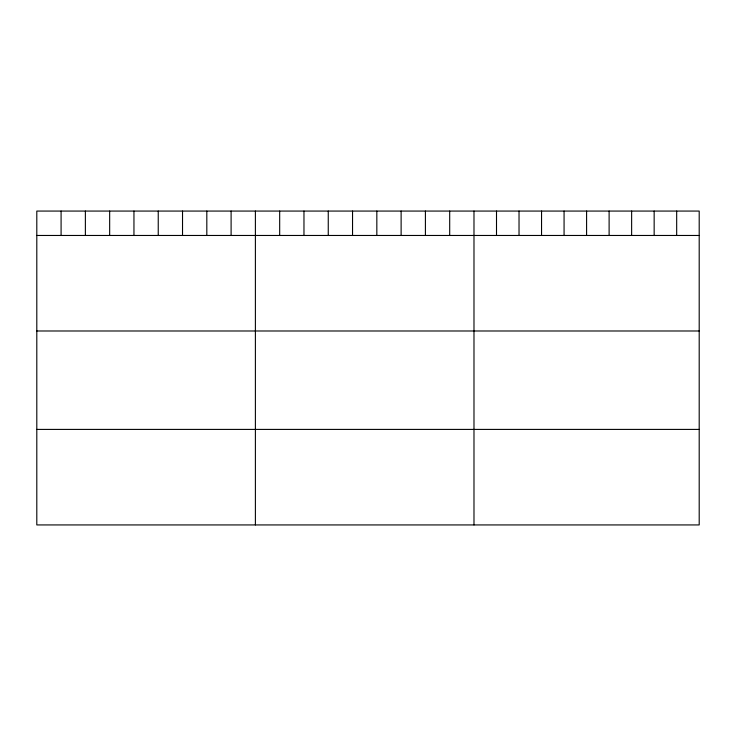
<?xml version="1.0" encoding="UTF-8"?>
<svg xmlns="http://www.w3.org/2000/svg" width="736" height="736" viewBox="0 0 736 736"><rect width="100%" height="100%" fill="white"/><g stroke="black" fill="none" stroke-linecap="round" stroke-linejoin="round"><path stroke-width="1.1" d="M699.2 235.465L699.2 524.934L36.8 524.934L36.8 211.066L699.2 211.066L699.2 235.465L36.8 235.465M36.8 330.988L699.2 330.988M36.8 429.41L699.2 429.41M676.678 211.066L676.678 235.465M654.157 211.066L654.157 235.465M631.635 211.066L631.635 235.465M609.114 211.066L609.114 235.465M586.592 211.066L586.592 235.465M564.07 211.066L564.07 235.465M541.549 211.066L541.549 235.465M519.027 211.066L519.027 235.465M496.506 211.066L496.506 235.465M473.984 211.066L473.984 524.934M449.696 211.066L449.696 235.465M425.408 211.066L425.408 235.465M401.12 211.066L401.12 235.465M376.832 211.066L376.832 235.465M352.544 211.066L352.544 235.465M328.256 211.066L328.256 235.465M303.968 211.066L303.968 235.465M279.68 211.066L279.68 235.465M255.392 211.066L255.392 524.934M231.104 211.066L231.104 235.465M206.816 211.066L206.816 235.465M182.528 211.066L182.528 235.465M158.24 211.066L158.24 235.465M133.952 211.066L133.952 235.465M109.664 211.066L109.664 235.465M85.376 211.066L85.376 235.465M61.088 211.066L61.088 235.465"/></g></svg>
